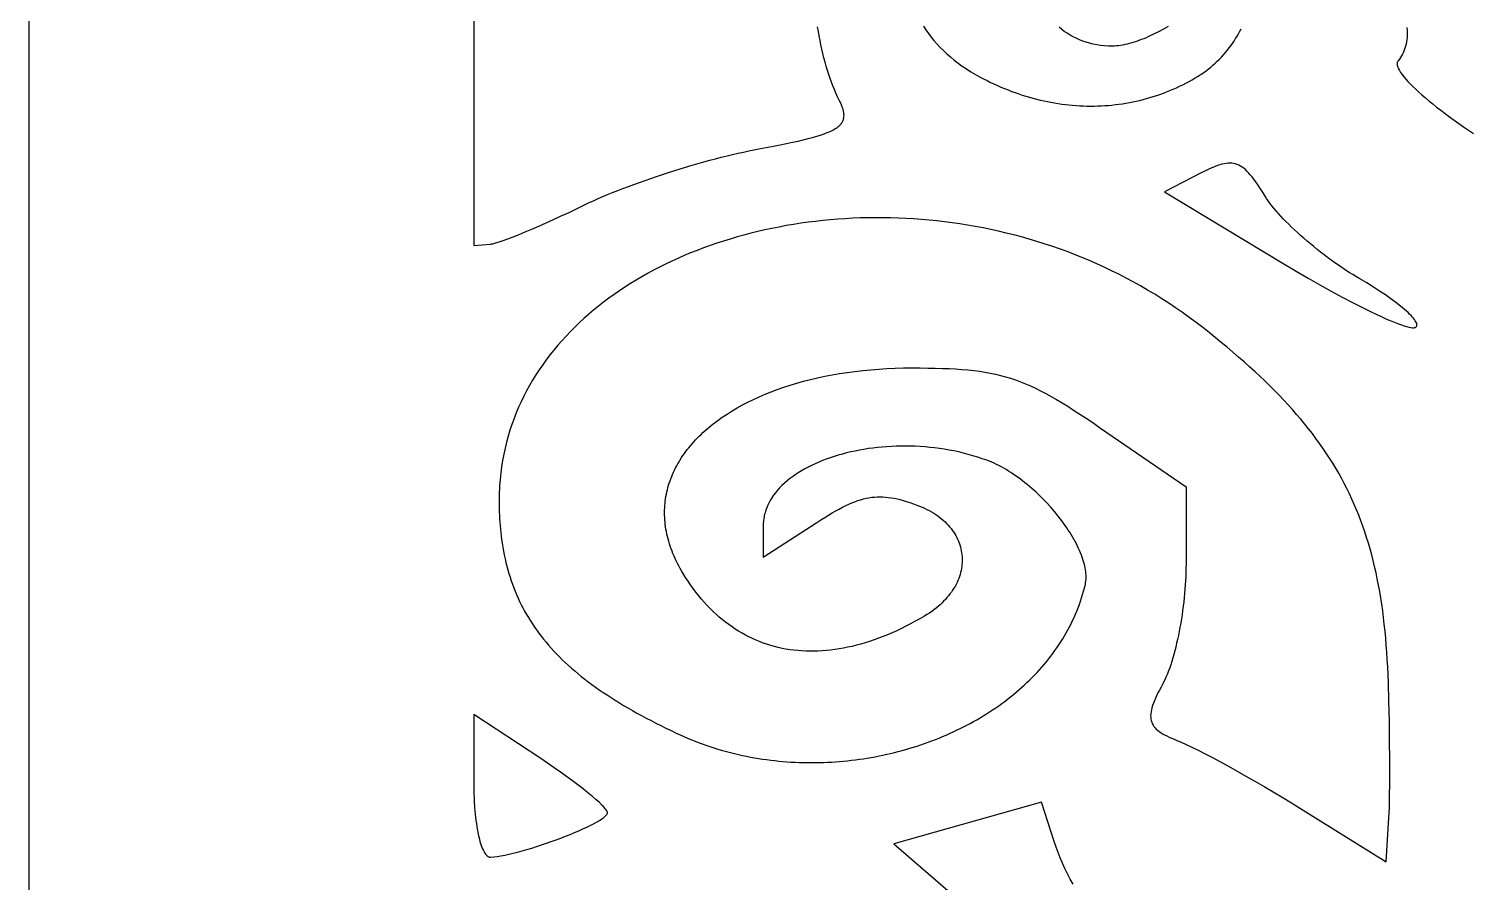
# Model space of a CAD drawing. Extents: x -500 to 500, y -999 to 1001.
# Drawn here: x -500.1 to -245.4, y -787.2 to -636.5 of the extents above; entities that cross this region are included whole.
import ezdxf

# ---------------------------------------------------------------- set-up
doc = ezdxf.new("R2010")
doc.units = 0
doc.layers.add('LAYER_1', color=18, linetype='CONTINUOUS')

msp = doc.modelspace()

# ---------------------------------------------------------------- linework, layer by layer
at = {"layer": 'LAYER_1'}
for points in [[(-0.07, -999.47), (499.93, -999.47), (497.95, 1000.53), (-500.07, 1000.53), (-500.07, -999.47)], [(-265.05, -680.63), (-265.67, -680.26), (-266.3, -679.88), (-266.94, -679.48), (-267.57, -679.07), (-268.21, -678.64), (-268.84, -678.21), (-269.48, -677.77), (-270.11, -677.31), (-270.74, -676.85), (-271.36, -676.38), (-271.98, -675.9), (-272.59, -675.42), (-273.19, -674.93), (-273.79, -674.44), (-274.37, -673.95), (-274.95, -673.46), (-275.51, -672.96), (-276.06, -672.46), (-276.59, -671.97), (-277.11, -671.48), (-277.61, -670.99), (-278.1, -670.5), (-278.57, -670.02), (-279.01, -669.54), (-279.44, -669.07), (-279.85, -668.61), (-280.23, -668.16), (-280.59, -667.71), (-280.92, -667.28), (-281.23, -666.86), (-281.51, -666.44), (-281.76, -666.05), (-282.13, -665.46), (-282.48, -664.9), (-282.82, -664.37), (-283.15, -663.88), (-283.47, -663.43), (-283.79, -663), (-284.09, -662.61), (-284.39, -662.25), (-284.69, -661.91), (-284.98, -661.61), (-285.27, -661.34), (-285.56, -661.1), (-285.85, -660.89), (-286.15, -660.71), (-286.44, -660.56), (-286.74, -660.43), (-287.04, -660.33), (-287.35, -660.26), (-287.67, -660.21), (-287.99, -660.2), (-288.33, -660.2), (-288.67, -660.23), (-289.03, -660.29), (-289.4, -660.37), (-289.78, -660.48), (-290.18, -660.61), (-290.6, -660.76), (-291.03, -660.94), (-291.49, -661.13), (-291.96, -661.35), (-292.45, -661.59), (-292.97, -661.85), (-299.56, -665.24), (-278.48, -677.97), (-276.32, -679.26), (-274.2, -680.5), (-272.13, -681.68), (-270.12, -682.79), (-268.19, -683.84), (-266.34, -684.81), (-264.59, -685.71), (-262.95, -686.51), (-262.17, -686.88), (-261.42, -687.23), (-260.71, -687.55), (-260.04, -687.84), (-259.4, -688.11), (-258.79, -688.36), (-258.23, -688.57), (-257.71, -688.76), (-257.23, -688.92), (-256.79, -689.05), (-256.4, -689.15), (-256.06, -689.22), (-255.76, -689.26), (-255.64, -689.26), (-255.52, -689.26), (-255.42, -689.25), (-255.32, -689.23), (-255.25, -689.21), (-255.18, -689.17), (-255.13, -689.13), (-255.08, -689.08), (-255.05, -689.03), (-255.02, -688.98), (-255, -688.92), (-254.99, -688.86), (-254.98, -688.79), (-254.98, -688.72), (-255.01, -688.57), (-255.07, -688.4), (-255.16, -688.22), (-255.27, -688.02), (-255.42, -687.81), (-255.59, -687.59), (-255.79, -687.36), (-256.01, -687.11), (-256.26, -686.86), (-256.54, -686.59), (-256.84, -686.32), (-257.16, -686.03), (-257.51, -685.73), (-257.88, -685.43), (-258.68, -684.8), (-259.57, -684.15), (-260.53, -683.47), (-261.56, -682.78), (-262.67, -682.07), (-263.83, -681.35)], [(-260.02, -751.84), (-260.07, -750.5), (-260.13, -749.18), (-260.21, -747.87), (-260.29, -746.59), (-260.38, -745.33), (-260.49, -744.08), (-260.6, -742.85), (-260.73, -741.64), (-260.87, -740.45), (-261.02, -739.27), (-261.19, -738.11), (-261.36, -736.96), (-261.55, -735.84), (-261.75, -734.72), (-261.97, -733.62), (-262.2, -732.53), (-262.44, -731.46), (-262.69, -730.4), (-262.96, -729.36), (-263.24, -728.33), (-263.54, -727.3), (-263.85, -726.3), (-264.18, -725.3), (-264.52, -724.31), (-264.87, -723.34), (-265.25, -722.37), (-265.63, -721.41), (-266.04, -720.47), (-266.45, -719.53), (-266.89, -718.6), (-267.34, -717.68), (-267.81, -716.77), (-268.29, -715.86), (-268.79, -714.96), (-269.31, -714.07), (-269.85, -713.18), (-270.4, -712.3), (-270.97, -711.43), (-271.56, -710.56), (-272.17, -709.69), (-272.8, -708.83), (-273.44, -707.97), (-274.11, -707.12), (-274.79, -706.27), (-275.49, -705.42), (-276.21, -704.57), (-276.96, -703.73), (-277.72, -702.89), (-278.5, -702.04), (-279.3, -701.2), (-280.12, -700.36), (-280.97, -699.52), (-281.83, -698.67), (-282.72, -697.83), (-283.62, -696.98), (-284.55, -696.14), (-285.5, -695.29), (-286.48, -694.44), (-287.47, -693.58), (-288.49, -692.72), (-289.53, -691.86), (-290.59, -690.99), (-291.68, -690.12), (-292.79, -689.24), (-293.97, -688.33), (-295.16, -687.45), (-296.36, -686.58), (-297.58, -685.74), (-298.8, -684.92), (-300.03, -684.13), (-301.27, -683.36), (-302.52, -682.61), (-303.78, -681.88), (-305.05, -681.17), (-306.32, -680.49), (-307.61, -679.83), (-308.89, -679.19), (-310.19, -678.58), (-311.49, -677.98), (-312.8, -677.41), (-314.12, -676.86), (-315.44, -676.33), (-316.76, -675.82), (-318.1, -675.34), (-319.43, -674.87), (-320.77, -674.43), (-322.11, -674.01), (-323.46, -673.61), (-324.81, -673.23), (-326.16, -672.87), (-327.52, -672.53), (-328.87, -672.21), (-330.23, -671.91), (-331.59, -671.63), (-332.95, -671.38), (-334.31, -671.14), (-335.67, -670.92), (-337.04, -670.73), (-338.4, -670.55), (-339.76, -670.39), (-341.12, -670.25), (-342.48, -670.13), (-343.84, -670.04), (-345.19, -669.96), (-346.54, -669.9), (-347.89, -669.85), (-349.24, -669.83), (-350.59, -669.83), (-351.93, -669.85), (-353.26, -669.88), (-354.59, -669.93), (-355.92, -670), (-357.24, -670.09), (-358.56, -670.2), (-359.87, -670.33), (-361.17, -670.47), (-362.47, -670.64), (-363.76, -670.82), (-365.05, -671.02), (-366.32, -671.23), (-367.59, -671.47), (-368.85, -671.72), (-370.11, -671.99), (-371.35, -672.27), (-372.58, -672.57), (-373.81, -672.9), (-375.02, -673.23), (-376.23, -673.59), (-377.42, -673.96), (-378.61, -674.34), (-379.78, -674.75), (-380.94, -675.17), (-382.09, -675.61), (-383.23, -676.06), (-384.35, -676.53), (-385.46, -677.01), (-386.56, -677.52), (-387.64, -678.03), (-388.71, -678.57), (-389.77, -679.11), (-390.81, -679.68), (-391.84, -680.26), (-392.85, -680.85), (-393.85, -681.46), (-394.83, -682.09), (-395.79, -682.73), (-396.74, -683.38), (-397.67, -684.05), (-398.58, -684.74), (-399.47, -685.44), (-400.35, -686.15), (-401.21, -686.88), (-402.05, -687.62), (-402.87, -688.38), (-403.67, -689.15), (-404.45, -689.93), (-405.21, -690.73), (-405.96, -691.55), (-406.68, -692.37), (-407.38, -693.21), (-408.05, -694.07), (-408.71, -694.93), (-409.34, -695.81), (-409.96, -696.71), (-410.54, -697.61), (-411.11, -698.53), (-411.65, -699.46), (-412.17, -700.41), (-412.67, -701.37), (-413.14, -702.34), (-413.58, -703.32), (-414, -704.31), (-414.4, -705.32), (-414.76, -706.34), (-415.11, -707.37), (-415.42, -708.41), (-415.71, -709.47), (-415.97, -710.54), (-416.21, -711.61), (-416.41, -712.7), (-416.59, -713.81), (-416.67, -714.36), (-416.74, -714.92), (-416.81, -715.48), (-416.86, -716.04), (-416.91, -716.61), (-416.95, -717.18), (-416.99, -717.75), (-417.02, -718.32), (-417.04, -718.9), (-417.05, -719.48), (-417.05, -720.06), (-417.05, -720.65), (-417.04, -721.24), (-417.02, -721.83), (-416.99, -722.42), (-416.96, -723.02), (-416.92, -723.61), (-416.87, -724.22), (-416.81, -724.82), (-416.75, -725.43), (-416.67, -726.03), (-416.59, -726.65), (-416.49, -727.34), (-416.38, -728.04), (-416.25, -728.72), (-416.12, -729.4), (-415.97, -730.07), (-415.82, -730.73), (-415.66, -731.39), (-415.48, -732.04), (-415.29, -732.68), (-415.1, -733.32), (-414.89, -733.94), (-414.67, -734.57), (-414.44, -735.18), (-414.2, -735.8), (-413.95, -736.4), (-413.69, -737), (-413.41, -737.59), (-413.12, -738.18), (-412.83, -738.76), (-412.52, -739.34), (-412.19, -739.91), (-411.86, -740.47), (-411.51, -741.03), (-411.16, -741.59), (-410.79, -742.14), (-410.4, -742.68), (-410.01, -743.23), (-409.6, -743.76), (-409.18, -744.29), (-408.75, -744.82), (-408.3, -745.34), (-407.84, -745.86), (-407.37, -746.38), (-406.88, -746.89), (-406.39, -747.39), (-405.88, -747.9), (-405.35, -748.39), (-404.81, -748.89), (-404.26, -749.38), (-403.69, -749.87), (-403.11, -750.36), (-402.52, -750.84), (-401.91, -751.32), (-401.29, -751.79), (-400.66, -752.27), (-400.01, -752.74), (-399.34, -753.21), (-398.66, -753.67), (-397.97, -754.13), (-397.26, -754.59), (-396.54, -755.05), (-395.8, -755.51), (-395.05, -755.96), (-394.28, -756.42), (-393.5, -756.87), (-392.7, -757.32), (-391.89, -757.77), (-391.06, -758.21), (-390.21, -758.66), (-389.35, -759.1), (-388.48, -759.54), (-387.59, -759.99), (-386.68, -760.43), (-385.76, -760.87), (-385.09, -761.18), (-384.42, -761.48), (-383.75, -761.76), (-383.07, -762.04), (-382.39, -762.31), (-381.71, -762.57), (-381.02, -762.82), (-380.34, -763.06), (-379.65, -763.3), (-378.95, -763.52), (-378.26, -763.73), (-377.56, -763.93), (-376.86, -764.12), (-376.16, -764.31), (-375.46, -764.48), (-374.75, -764.65), (-374.05, -764.8), (-373.34, -764.95), (-372.63, -765.09), (-371.92, -765.22), (-371.21, -765.33), (-370.5, -765.44), (-369.79, -765.55), (-369.07, -765.64), (-368.36, -765.72), (-367.64, -765.8), (-366.93, -765.86), (-366.21, -765.92), (-365.5, -765.97), (-364.78, -766), (-364.07, -766.04), (-363.35, -766.06), (-362.64, -766.07), (-361.92, -766.08), (-361.21, -766.07), (-360.49, -766.06), (-359.78, -766.04), (-359.07, -766.01), (-358.36, -765.97), (-357.65, -765.93), (-356.94, -765.88), (-356.23, -765.81), (-355.53, -765.74), (-354.83, -765.67), (-354.12, -765.58), (-353.42, -765.49), (-352.72, -765.38), (-352.03, -765.27), (-351.33, -765.16), (-350.64, -765.03), (-349.95, -764.9), (-349.27, -764.76), (-348.58, -764.61), (-347.9, -764.45), (-347.22, -764.29), (-346.55, -764.11), (-345.88, -763.93), (-345.21, -763.75), (-344.54, -763.55), (-343.88, -763.35), (-343.22, -763.14), (-342.57, -762.93), (-341.92, -762.7), (-341.27, -762.47), (-340.63, -762.23), (-339.99, -761.99), (-339.35, -761.74), (-338.72, -761.48), (-338.1, -761.21), (-337.48, -760.94), (-336.86, -760.66), (-336.25, -760.37), (-335.65, -760.07), (-335.05, -759.77), (-334.45, -759.46), (-333.86, -759.15), (-333.28, -758.83), (-332.7, -758.5), (-332.12, -758.17), (-331.56, -757.83), (-331, -757.48), (-330.44, -757.12), (-329.89, -756.76), (-329.35, -756.4), (-328.81, -756.02), (-328.28, -755.64), (-327.76, -755.26), (-327.24, -754.87), (-326.73, -754.47), (-326.23, -754.06), (-325.74, -753.65), (-325.25, -753.24), (-324.77, -752.82), (-324.3, -752.39), (-323.83, -751.95), (-323.37, -751.51), (-322.92, -751.07), (-322.48, -750.62), (-322.05, -750.16), (-321.62, -749.7), (-321.21, -749.23), (-320.8, -748.75), (-320.4, -748.27), (-320.01, -747.79), (-319.62, -747.3), (-319.25, -746.8), (-318.89, -746.3), (-318.53, -745.79), (-318.18, -745.28), (-317.85, -744.76), (-317.52, -744.24), (-317.2, -743.71), (-316.89, -743.18), (-316.6, -742.64), (-316.31, -742.09), (-316.03, -741.55), (-315.76, -740.99), (-315.5, -740.43), (-315.26, -739.87), (-315.02, -739.3), (-314.8, -738.73), (-314.58, -738.15), (-314.38, -737.57), (-314.18, -736.98), (-314, -736.39), (-313.83, -735.8), (-313.67, -735.19), (-313.52, -734.59), (-313.47, -734.29), (-313.42, -733.99), (-313.39, -733.68), (-313.38, -733.36), (-313.39, -733.03), (-313.41, -732.7), (-313.44, -732.35), (-313.49, -732), (-313.55, -731.65), (-313.63, -731.29), (-313.72, -730.92), (-313.82, -730.55), (-313.94, -730.17), (-314.07, -729.79), (-314.21, -729.41), (-314.36, -729.02), (-314.53, -728.62), (-314.71, -728.23), (-314.9, -727.83), (-315.1, -727.43), (-315.31, -727.02), (-315.54, -726.62), (-315.77, -726.21), (-316.01, -725.81), (-316.27, -725.4), (-316.53, -724.99), (-316.8, -724.58), (-317.09, -724.17), (-317.67, -723.36), (-318.3, -722.55), (-318.95, -721.75), (-319.63, -720.96), (-320.34, -720.19), (-321.07, -719.43), (-321.82, -718.69), (-322.2, -718.33), (-322.59, -717.98), (-322.98, -717.63), (-323.38, -717.29), (-323.78, -716.95), (-324.18, -716.63), (-324.59, -716.31), (-325, -715.99), (-325.41, -715.69), (-325.83, -715.4), (-326.24, -715.11), (-326.66, -714.84), (-327.08, -714.57), (-327.51, -714.31), (-327.93, -714.07), (-328.35, -713.84), (-328.77, -713.61), (-329.2, -713.4), (-329.62, -713.2), (-330.05, -713.01), (-330.47, -712.84), (-330.89, -712.68), (-331.71, -712.39), (-332.53, -712.11), (-333.36, -711.86), (-334.19, -711.63), (-335.03, -711.41), (-335.88, -711.21), (-336.72, -711.03), (-337.57, -710.87), (-338.42, -710.72), (-339.27, -710.59), (-340.13, -710.48), (-340.98, -710.39), (-341.83, -710.31), (-342.69, -710.25), (-343.54, -710.21), (-344.38, -710.18), (-345.23, -710.17), (-346.07, -710.17), (-346.91, -710.19), (-347.74, -710.22), (-348.57, -710.27), (-349.39, -710.34), (-350.21, -710.42), (-351.02, -710.51), (-351.82, -710.62), (-352.61, -710.75), (-353.39, -710.88), (-354.17, -711.04), (-354.93, -711.2), (-355.68, -711.38), (-356.42, -711.57), (-357.15, -711.78), (-357.87, -712), (-358.57, -712.23), (-359.26, -712.48), (-359.94, -712.73), (-360.59, -713), (-361.24, -713.29), (-361.86, -713.58), (-362.47, -713.89), (-363.07, -714.2), (-363.64, -714.53), (-364.2, -714.87), (-364.73, -715.23), (-365.25, -715.59), (-365.74, -715.96), (-366.22, -716.35), (-366.67, -716.74), (-367.1, -717.14), (-367.5, -717.56), (-367.88, -717.98), (-368.24, -718.42), (-368.57, -718.86), (-368.88, -719.31), (-369.16, -719.78), (-369.41, -720.25), (-369.64, -720.73), (-369.84, -721.21), (-369.93, -721.46), (-370.01, -721.71), (-370.08, -721.96), (-370.15, -722.22), (-370.21, -722.47), (-370.26, -722.73), (-370.3, -722.99), (-370.34, -723.25), (-370.36, -723.51), (-370.38, -723.78), (-370.4, -724.04), (-370.4, -724.31), (-370.4, -729.78), (-360.95, -723.66), (-360.23, -723.2), (-359.54, -722.77), (-358.87, -722.36), (-358.22, -721.97), (-357.6, -721.62), (-357, -721.28), (-356.41, -720.98), (-355.84, -720.69), (-355.29, -720.43), (-354.75, -720.2), (-354.23, -719.99), (-353.71, -719.8), (-353.21, -719.64), (-352.71, -719.5), (-352.22, -719.38), (-351.73, -719.28), (-351.24, -719.21), (-350.76, -719.16), (-350.28, -719.13), (-349.79, -719.12), (-349.3, -719.13), (-348.81, -719.16), (-348.31, -719.22), (-347.8, -719.29), (-347.28, -719.38), (-346.76, -719.5), (-346.21, -719.63), (-345.66, -719.78), (-345.09, -719.95), (-344.5, -720.14), (-343.89, -720.35), (-343.27, -720.58), (-342.8, -720.76), (-342.35, -720.95), (-341.91, -721.14), (-341.49, -721.35), (-341.08, -721.56), (-340.68, -721.79), (-340.3, -722.02), (-339.93, -722.26), (-339.58, -722.51), (-339.23, -722.76), (-338.91, -723.02), (-338.59, -723.29), (-338.3, -723.56), (-338.01, -723.84), (-337.74, -724.13), (-337.48, -724.42), (-337.24, -724.72), (-337.01, -725.03), (-336.79, -725.33), (-336.59, -725.65), (-336.4, -725.96), (-336.23, -726.29), (-336.07, -726.61), (-335.93, -726.94), (-335.8, -727.28), (-335.68, -727.61), (-335.58, -727.95), (-335.49, -728.29), (-335.42, -728.64), (-335.36, -728.98), (-335.31, -729.33), (-335.28, -729.68), (-335.26, -730.03), (-335.26, -730.38), (-335.27, -730.74), (-335.3, -731.09), (-335.34, -731.45), (-335.39, -731.8), (-335.46, -732.15), (-335.54, -732.51), (-335.64, -732.86), (-335.75, -733.21), (-335.88, -733.56), (-336.02, -733.91), (-336.18, -734.26), (-336.35, -734.61), (-336.53, -734.95), (-336.73, -735.29), (-336.95, -735.63), (-337.17, -735.96), (-337.42, -736.29), (-337.67, -736.62), (-337.95, -736.94), (-338.23, -737.26), (-338.54, -737.58), (-338.85, -737.89), (-339.18, -738.2), (-339.53, -738.5), (-339.89, -738.79), (-340.26, -739.08), (-340.65, -739.37), (-341.06, -739.65), (-341.48, -739.92), (-341.91, -740.18), (-342.74, -740.66), (-343.56, -741.12), (-344.38, -741.56), (-345.2, -741.98), (-346.01, -742.39), (-346.82, -742.77), (-347.63, -743.13), (-348.43, -743.48), (-349.23, -743.8), (-350.02, -744.11), (-350.82, -744.39), (-351.61, -744.66), (-352.39, -744.91), (-353.17, -745.14), (-353.95, -745.35), (-354.72, -745.54), (-355.49, -745.71), (-356.25, -745.86), (-357.01, -746), (-357.76, -746.11), (-358.51, -746.21), (-359.25, -746.28), (-359.99, -746.34), (-360.73, -746.38), (-361.45, -746.4), (-362.18, -746.4), (-362.89, -746.39), (-363.61, -746.35), (-364.31, -746.29), (-365.01, -746.22), (-365.71, -746.13), (-366.39, -746.02), (-367.08, -745.89), (-367.75, -745.74), (-368.42, -745.57), (-369.08, -745.38), (-369.74, -745.18), (-370.39, -744.95), (-371.03, -744.71), (-371.67, -744.45), (-372.29, -744.17), (-372.92, -743.87), (-373.53, -743.56), (-374.14, -743.22), (-374.74, -742.87), (-375.33, -742.49), (-375.91, -742.1), (-376.49, -741.69), (-377.06, -741.27), (-377.62, -740.82), (-378.17, -740.36), (-378.71, -739.87), (-379.25, -739.37), (-379.77, -738.85), (-380.29, -738.32), (-380.8, -737.76), (-381.3, -737.18), (-381.79, -736.59), (-382.28, -735.98), (-382.75, -735.35), (-383.21, -734.7), (-383.67, -734.04), (-384.12, -733.36), (-384.55, -732.65), (-384.81, -732.21), (-385.06, -731.78), (-385.3, -731.34), (-385.53, -730.9), (-385.74, -730.46), (-385.95, -730.03), (-386.14, -729.59), (-386.33, -729.16), (-386.5, -728.72), (-386.66, -728.29), (-386.81, -727.86), (-386.95, -727.43), (-387.08, -726.99), (-387.2, -726.57), (-387.31, -726.14), (-387.4, -725.71), (-387.49, -725.28), (-387.57, -724.86), (-387.63, -724.44), (-387.69, -724.01), (-387.73, -723.59), (-387.77, -723.17), (-387.79, -722.76), (-387.81, -722.34), (-387.81, -721.93), (-387.81, -721.51), (-387.79, -721.1), (-387.77, -720.69), (-387.73, -720.28), (-387.69, -719.88), (-387.63, -719.47), (-387.57, -719.07), (-387.49, -718.67), (-387.41, -718.27), (-387.32, -717.88), (-387.22, -717.48), (-387.1, -717.09), (-386.98, -716.7), (-386.85, -716.31), (-386.71, -715.93), (-386.56, -715.54), (-386.4, -715.16), (-386.23, -714.78), (-386.06, -714.41), (-385.87, -714.03), (-385.68, -713.66), (-385.47, -713.29), (-385.26, -712.93), (-385.04, -712.57), (-384.81, -712.21), (-384.57, -711.85), (-384.32, -711.49), (-384.07, -711.14), (-383.8, -710.79), (-383.53, -710.45), (-383.25, -710.1), (-382.96, -709.76), (-382.66, -709.43), (-382.35, -709.09), (-382.04, -708.76), (-381.71, -708.44), (-381.38, -708.11), (-381.04, -707.79), (-380.69, -707.47), (-380.34, -707.16), (-379.97, -706.85), (-379.6, -706.54), (-379.22, -706.24), (-378.84, -705.94), (-378.44, -705.64), (-377.63, -705.06), (-376.79, -704.5), (-375.91, -703.95), (-375.01, -703.42), (-374.08, -702.9), (-373.12, -702.4), (-372.13, -701.91), (-371.12, -701.45), (-370.07, -701), (-369, -700.57), (-367.91, -700.16), (-366.78, -699.77), (-365.63, -699.39), (-364.46, -699.04), (-363.26, -698.71), (-362.04, -698.39), (-360.79, -698.1), (-359.52, -697.83), (-358.22, -697.58), (-356.91, -697.35), (-355.57, -697.15), (-354.21, -696.97), (-352.82, -696.81), (-351.42, -696.67), (-349.99, -696.56), (-348.55, -696.47), (-347.08, -696.41), (-345.6, -696.37), (-344.1, -696.36), (-342.68, -696.36), (-341.32, -696.38), (-340.02, -696.4), (-338.77, -696.44), (-337.57, -696.48), (-336.43, -696.55), (-335.32, -696.62), (-334.25, -696.72), (-333.22, -696.83), (-332.22, -696.96), (-331.25, -697.11), (-330.31, -697.28), (-329.39, -697.47), (-328.48, -697.69), (-327.59, -697.93), (-326.71, -698.19), (-325.83, -698.48), (-324.96, -698.8), (-324.08, -699.15), (-323.21, -699.53), (-322.32, -699.94), (-321.42, -700.39), (-320.51, -700.86), (-319.58, -701.38), (-318.62, -701.92), (-317.64, -702.51), (-316.63, -703.13), (-315.59, -703.8), (-314.51, -704.5), (-313.38, -705.24), (-312.21, -706.03), (-311, -706.87), (-295.74, -717.37), (-295.74, -731.05), (-295.75, -731.76), (-295.77, -732.48), (-295.79, -733.21), (-295.83, -733.95), (-295.87, -734.69), (-295.93, -735.44), (-295.99, -736.19), (-296.07, -736.94), (-296.15, -737.7), (-296.24, -738.45), (-296.34, -739.2), (-296.45, -739.95), (-296.56, -740.7), (-296.69, -741.44), (-296.81, -742.17), (-296.95, -742.89), (-297.09, -743.6), (-297.24, -744.3), (-297.4, -744.99), (-297.56, -745.67), (-297.73, -746.32), (-297.9, -746.97), (-298.08, -747.59), (-298.26, -748.19), (-298.44, -748.78), (-298.63, -749.34), (-298.83, -749.88), (-299.03, -750.39), (-299.23, -750.88), (-299.43, -751.33), (-299.64, -751.76), (-299.85, -752.16), (-300.16, -752.72), (-300.44, -753.26), (-300.7, -753.77), (-300.93, -754.26), (-301.15, -754.72), (-301.33, -755.17), (-301.5, -755.6), (-301.64, -756), (-301.76, -756.39), (-301.85, -756.76), (-301.92, -757.11), (-301.97, -757.45), (-301.99, -757.77), (-301.98, -758.08), (-301.95, -758.38), (-301.89, -758.66), (-301.81, -758.93), (-301.7, -759.19), (-301.57, -759.44), (-301.41, -759.68), (-301.22, -759.91), (-301.01, -760.14), (-300.77, -760.36), (-300.5, -760.57), (-300.2, -760.78), (-299.88, -760.98), (-299.53, -761.18), (-299.15, -761.37), (-298.74, -761.57), (-298.31, -761.76), (-297.84, -761.96), (-297.35, -762.15), (-296.99, -762.3), (-296.6, -762.46), (-295.71, -762.86), (-294.7, -763.34), (-293.58, -763.89), (-292.37, -764.51), (-291.06, -765.19), (-289.67, -765.94), (-288.22, -766.73), (-286.71, -767.56), (-285.16, -768.44), (-283.58, -769.35), (-281.97, -770.28), (-280.36, -771.23), (-278.74, -772.2), (-277.14, -773.17), (-275.56, -774.15), (-260.38, -783.59), (-259.92, -775.83), (-259.88, -774.96), (-259.84, -773.94), (-259.81, -772.8), (-259.79, -771.54), (-259.77, -770.18), (-259.76, -768.72), (-259.76, -765.59), (-259.79, -762.23), (-259.84, -758.76), (-259.92, -755.26)], [(-397.91, -774.94), (-397.92, -774.83), (-397.97, -774.71), (-398.04, -774.57), (-398.15, -774.42), (-398.28, -774.24), (-398.44, -774.05), (-398.62, -773.85), (-398.84, -773.63), (-399.33, -773.14), (-399.93, -772.61), (-400.61, -772.02), (-401.37, -771.39), (-402.21, -770.72), (-403.11, -770.02), (-404.09, -769.29), (-405.12, -768.53), (-406.2, -767.76), (-407.32, -766.97), (-408.49, -766.17), (-409.69, -765.37), (-421.48, -757.59), (-421.48, -770.28), (-421.48, -770.93), (-421.47, -771.57), (-421.45, -772.2), (-421.42, -772.82), (-421.35, -774.03), (-421.3, -774.62), (-421.25, -775.19), (-421.19, -775.75), (-421.12, -776.29), (-421.05, -776.82), (-420.98, -777.33), (-420.89, -777.82), (-420.81, -778.29), (-420.71, -778.75), (-420.62, -779.18), (-420.51, -779.6), (-420.41, -779.99), (-420.29, -780.36), (-420.18, -780.71), (-420.06, -781.03), (-419.94, -781.33), (-419.81, -781.6), (-419.68, -781.85), (-419.54, -782.07), (-419.41, -782.26), (-419.27, -782.42), (-419.13, -782.56), (-418.98, -782.66), (-418.83, -782.73), (-418.76, -782.76), (-418.68, -782.77), (-418.61, -782.78), (-418.53, -782.78), (-417.98, -782.73), (-417.38, -782.65), (-416.73, -782.55), (-416.04, -782.41), (-415.31, -782.26), (-414.55, -782.08), (-413.76, -781.88), (-412.95, -781.66), (-412.12, -781.42), (-411.27, -781.16), (-410.41, -780.9), (-409.55, -780.61), (-408.68, -780.32), (-407.82, -780.02), (-406.96, -779.71), (-406.12, -779.39), (-405.29, -779.07), (-404.49, -778.75), (-403.71, -778.43), (-402.96, -778.11), (-402.24, -777.79), (-401.56, -777.47), (-400.93, -777.16), (-400.34, -776.86), (-399.81, -776.57), (-399.33, -776.29), (-398.91, -776.02), (-398.56, -775.77), (-398.41, -775.65), (-398.28, -775.53), (-398.17, -775.42), (-398.08, -775.31), (-398, -775.21), (-397.95, -775.11), (-397.92, -775.02)]]:
    msp.add_lwpolyline(points, close=True, dxfattribs=at)
for points in [[(-421.48, -563.75), (-421.48, -674.71), (-418.53, -674.48), (-418.36, -674.46), (-418.16, -674.42), (-417.93, -674.36), (-417.66, -674.29), (-417.04, -674.1), (-416.3, -673.86), (-415.47, -673.55), (-414.53, -673.19), (-413.51, -672.79), (-412.41, -672.34), (-411.24, -671.84), (-410.01, -671.31), (-408.73, -670.75), (-407.41, -670.15), (-406.05, -669.52), (-404.66, -668.88), (-403.25, -668.21), (-401.83, -667.52), (-401.11, -667.17), (-400.35, -666.82), (-399.55, -666.46), (-398.73, -666.11), (-397.87, -665.75), (-396.99, -665.39), (-396.09, -665.03), (-395.16, -664.66), (-394.21, -664.3), (-393.24, -663.94), (-392.26, -663.59), (-391.26, -663.23), (-389.22, -662.54), (-387.15, -661.86), (-385.06, -661.2), (-382.96, -660.57), (-380.87, -659.98), (-379.84, -659.69), (-378.81, -659.42), (-377.8, -659.16), (-376.79, -658.91), (-375.81, -658.67), (-374.83, -658.44), (-373.88, -658.23), (-372.95, -658.03), (-372.04, -657.85), (-371.15, -657.68), (-368.57, -657.19), (-367.39, -656.96), (-366.27, -656.73), (-365.23, -656.51), (-364.24, -656.29), (-363.33, -656.08), (-362.47, -655.86), (-361.68, -655.65), (-360.95, -655.44), (-360.27, -655.23), (-359.66, -655.02), (-359.09, -654.8), (-358.59, -654.58), (-358.13, -654.36), (-357.73, -654.14), (-357.54, -654.02), (-357.37, -653.9), (-357.21, -653.78), (-357.06, -653.66), (-356.93, -653.54), (-356.8, -653.41), (-356.69, -653.29), (-356.59, -653.16), (-356.5, -653.03), (-356.42, -652.89), (-356.35, -652.75), (-356.29, -652.61), (-356.24, -652.47), (-356.2, -652.33), (-356.17, -652.18), (-356.15, -652.03), (-356.14, -651.87), (-356.13, -651.71), (-356.14, -651.55), (-356.16, -651.38), (-356.18, -651.21), (-356.22, -651.04), (-356.31, -650.68), (-356.43, -650.31), (-356.58, -649.91), (-356.76, -649.5), (-356.97, -649.07), (-357.26, -648.47), (-357.55, -647.85), (-357.82, -647.21), (-358.08, -646.56), (-358.34, -645.9), (-358.58, -645.22), (-358.82, -644.52), (-359.05, -643.81), (-359.26, -643.09), (-359.47, -642.36), (-359.67, -641.61), (-359.86, -640.85), (-360.04, -640.08), (-360.21, -639.31), (-360.37, -638.52), (-360.52, -637.72), (-360.66, -636.92), (-360.8, -636.1)], [(-342.1, -636), (-341.68, -636.65), (-341.23, -637.29), (-340.76, -637.92), (-340.26, -638.54), (-339.73, -639.14), (-339.17, -639.74), (-338.59, -640.32), (-337.98, -640.89), (-337.34, -641.44), (-336.67, -641.99), (-335.98, -642.52), (-335.26, -643.04), (-334.51, -643.54), (-333.74, -644.04), (-332.93, -644.52), (-332.1, -644.98), (-331.49, -645.3), (-330.88, -645.62), (-330.27, -645.92), (-329.65, -646.21), (-329.04, -646.49), (-328.42, -646.76), (-327.8, -647.02), (-327.17, -647.27), (-326.55, -647.51), (-325.92, -647.74), (-325.29, -647.96), (-324.66, -648.16), (-324.03, -648.36), (-323.4, -648.55), (-322.77, -648.72), (-322.13, -648.89), (-321.5, -649.04), (-320.86, -649.19), (-320.23, -649.32), (-319.59, -649.44), (-318.96, -649.56), (-318.32, -649.66), (-317.68, -649.75), (-317.05, -649.83), (-316.41, -649.9), (-315.77, -649.96), (-315.14, -650.01), (-314.5, -650.05), (-313.87, -650.08), (-313.24, -650.1), (-312.6, -650.1), (-311.97, -650.1), (-311.34, -650.09), (-310.71, -650.06), (-310.08, -650.03), (-309.46, -649.98), (-308.83, -649.93), (-308.21, -649.86), (-307.59, -649.78), (-306.97, -649.7), (-306.36, -649.6), (-305.74, -649.49), (-305.13, -649.37), (-304.52, -649.24), (-303.91, -649.1), (-303.31, -648.95), (-302.71, -648.79), (-302.11, -648.62), (-301.52, -648.44), (-300.92, -648.25), (-300.34, -648.05), (-299.75, -647.84), (-299.17, -647.61), (-298.59, -647.38), (-298.02, -647.13), (-297.45, -646.88), (-296.88, -646.61), (-296.32, -646.34), (-295.77, -646.05), (-295.21, -645.76), (-294.67, -645.45), (-294.12, -645.13), (-293.58, -644.8), (-293.05, -644.47), (-292.62, -644.18), (-292.2, -643.88), (-291.79, -643.56), (-291.38, -643.24), (-290.99, -642.9), (-290.6, -642.56), (-290.22, -642.2), (-289.86, -641.83), (-289.5, -641.46), (-289.15, -641.08), (-288.81, -640.68), (-288.48, -640.29), (-288.16, -639.88), (-287.85, -639.47), (-287.55, -639.05), (-287.26, -638.63), (-286.99, -638.2), (-286.72, -637.77), (-286.46, -637.33), (-286.22, -636.9), (-285.98, -636.46)], [(-298.87, -636.04), (-299.74, -636.53), (-300.61, -637), (-301.48, -637.43), (-302.36, -637.84), (-302.79, -638.03), (-303.22, -638.21), (-303.65, -638.38), (-304.07, -638.54), (-304.5, -638.69), (-304.91, -638.83), (-305.32, -638.95), (-305.73, -639.07), (-306.13, -639.17), (-306.52, -639.26), (-306.91, -639.34), (-307.29, -639.41), (-307.66, -639.46), (-308.02, -639.49), (-308.37, -639.52), (-308.71, -639.52), (-309.43, -639.51), (-310.13, -639.47), (-310.82, -639.39), (-311.48, -639.29), (-312.14, -639.16), (-312.77, -639.01), (-313.39, -638.83), (-313.99, -638.62), (-314.58, -638.4), (-315.14, -638.14), (-315.69, -637.87), (-316.23, -637.57), (-316.74, -637.25), (-317.24, -636.91), (-317.71, -636.55), (-318.17, -636.17)], [(-256.73, -636.24), (-256.7, -636.68), (-256.69, -637.12), (-256.7, -637.55), (-256.72, -637.97), (-256.76, -638.38), (-256.82, -638.78), (-256.89, -639.17), (-256.97, -639.54), (-257.08, -639.91), (-257.2, -640.26), (-257.34, -640.6), (-257.5, -640.93), (-257.68, -641.25), (-257.87, -641.55), (-258.08, -641.84), (-258.31, -642.11), (-258.37, -642.19), (-258.42, -642.28), (-258.46, -642.37), (-258.48, -642.48), (-258.49, -642.58), (-258.49, -642.7), (-258.48, -642.82), (-258.46, -642.95), (-258.42, -643.08), (-258.37, -643.22), (-258.31, -643.36), (-258.24, -643.52), (-258.07, -643.84), (-257.85, -644.18), (-257.59, -644.55), (-257.29, -644.94), (-256.94, -645.34), (-256.56, -645.77), (-256.14, -646.21), (-255.68, -646.67), (-255.18, -647.15), (-254.65, -647.64), (-254.08, -648.15), (-253.48, -648.66), (-252.85, -649.2), (-252.18, -649.74), (-251.49, -650.29), (-250.76, -650.85), (-250.01, -651.42), (-249.23, -652), (-248.42, -652.59), (-247.59, -653.18), (-246.74, -653.77), (-245.86, -654.37), (-244.96, -654.98)], [(-315.69, -787.56), (-316.2, -786.64), (-316.68, -785.71), (-317.14, -784.78), (-317.57, -783.84), (-317.97, -782.9), (-318.34, -781.95), (-318.69, -780.99), (-319.02, -780.03), (-321.28, -773.04), (-347.31, -780.41), (-335.23, -790.91)]]:
    msp.add_lwpolyline(points, dxfattribs=at)

doc.saveas('drawing.dxf')
